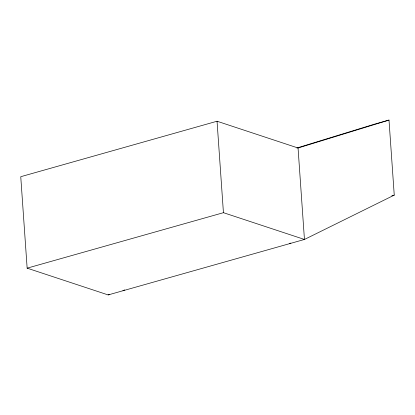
<?xml version="1.0" encoding="UTF-8"?>
<svg xmlns="http://www.w3.org/2000/svg" width="415" height="415" viewBox="0 0 415 415"><rect width="100%" height="100%" fill="white"/><g stroke="black" fill="none" stroke-linecap="round" stroke-linejoin="round"><path stroke-width="0.62" d="M108.154 294.93L304.449 239.46L394.25 195.117L389 120.07L298.053 148.005L217.045 121.232L20.75 176.702L27.146 268.157L108.154 294.93L109.316 294.36M122.939 290.754L124.676 289.898M289.665 243.636L290.827 243.066M296.881 148.005L374.221 124.246L389 120.07M27.146 268.157L223.436 212.688L304.449 239.46L298.053 148.005M391.786 195.813L394.25 195.117M217.045 121.232L223.436 212.688"/></g></svg>
